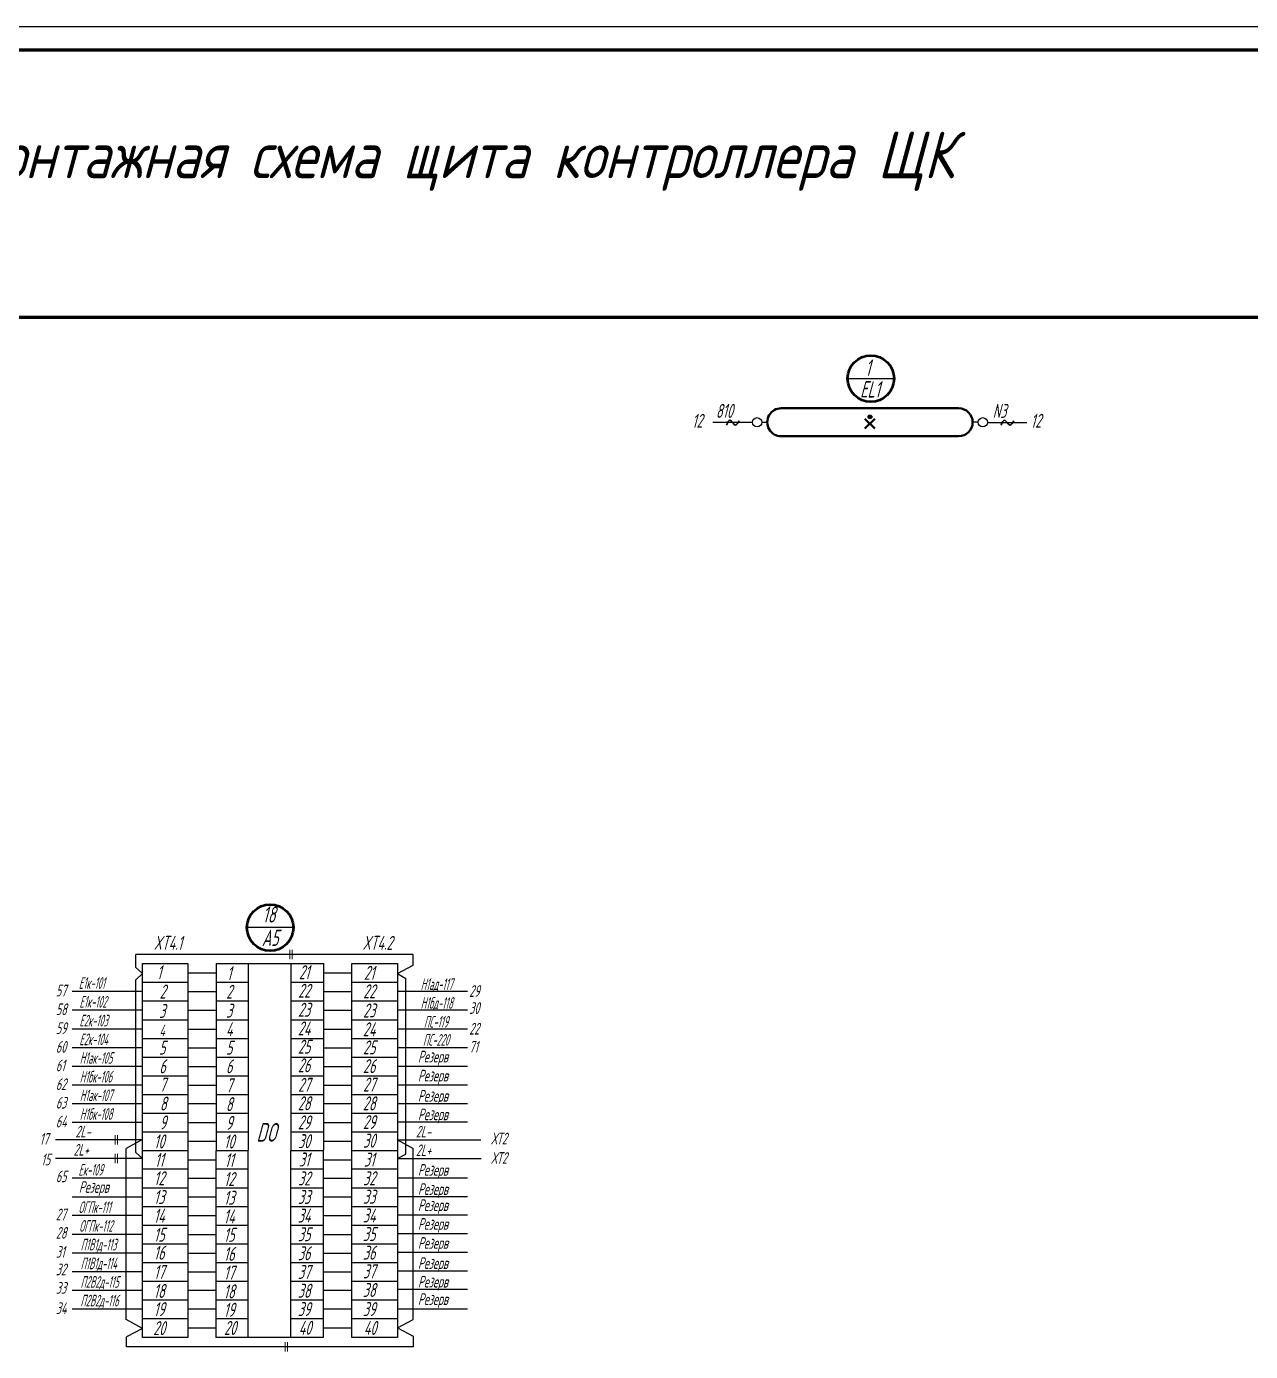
# Model space of a CAD drawing. Header units: millimetres. Extents: x -338 to 6826, y -8218 to 3153.
# Drawn here: x 2712.6 to 2975, y -4591.5 to -4307.4 of the extents above; entities that cross this region are included whole.
import ezdxf
from ezdxf.enums import TextEntityAlignment as Align

# ---------------------------------------------------------------- set-up
doc = ezdxf.new("R2010")
doc.units = ezdxf.units.MM
doc.layers.get('Defpoints').update_dxf_attribs({"color": 251})
for name, color, linetype, lineweight in [('RAZMER', 5, 'Continuous', 20), ('Датчики', 31, 'Continuous', 50), ('Рамка тонкая', 5, 'Continuous', 25), ('Толст.рамка', 7, 'Continuous', 60)]:
    doc.layers.add(name, color=color, linetype=linetype, lineweight=lineweight)
doc.layers.add('ТЕКСТ', color=2, linetype='Continuous')
doc.layers.add('Текст.', color=51, linetype='Continuous')
doc.styles.add('Simplex', font='simplex.shx', dxfattribs={"width": 0.7, "oblique": 15})

msp = doc.modelspace()

# ---------------------------------------------------------------- hatches: boundary and pattern name
at = {"ltscale": 0.3}
msp.add_hatch(color=256, dxfattribs=at).paths.add_polyline_path([(2893, -4391.11, 1), (2893.8, -4391.11, 1)])

# ---------------------------------------------------------------- linework, layer by layer
at = {"color": 5, "lineweight": 60}
msp.add_line((2094.16, -4369.7), (3653.19, -4369.7), dxfattribs=at)
at = {"color": 0, "linetype": 'ByBlock'}
msp.add_line((2888.6, -4382.91), (2898.54, -4382.91), dxfattribs=at)
at = {"lineweight": 40}
for p, q in [((2874.38, -4389.26), (2912.41, -4389.26)), ((2892.33, -4393.62), (2894.46, -4391.5)), ((2892.33, -4391.5), (2894.46, -4393.62)), ((2874.38, -4395.26), (2912.41, -4395.26))]:
    msp.add_line(p, q, dxfattribs=at)
at = {"lineweight": -3}
for p, q in [((2868.21, -4392.29), (2859.74, -4392.29)), ((2918.59, -4392.29), (2927.05, -4392.29))]:
    msp.add_line(p, q, dxfattribs=at)
at = {"linetype": 'Continuous'}
for p, q in [((2870.21, -4392.28), (2871.38, -4392.28)), ((2916.59, -4392.28), (2915.41, -4392.28))]:
    msp.add_line(p, q, dxfattribs=at)
at = {"color": 7, "linetype": 'ByBlock'}
msp.add_line((2759.85, -4500.48), (2769.74, -4500.48), dxfattribs=at)
for p, q in [((2795.48, -4506.37), (2736, -4506.37)), ((2736, -4509.18), (2736, -4506.37)), ((2795.48, -4508.69), (2795.48, -4506.37)), ((2737.41, -4510.48), (2736, -4509.18)), ((2737.41, -4510.48), (2736, -4511.77)), ((2747.17, -4510.28), (2753.22, -4510.28)), ((2753.22, -4508.33), (2753.16, -4588.52)), ((2753.22, -4508.33), (2776.24, -4508.33)), ((2760.06, -4508.33), (2760, -4588.52)), ((2769.24, -4508.33), (2769.18, -4588.52)), ((2776.24, -4508.33), (2776.18, -4588.52)), ((2776.24, -4510.28), (2782.34, -4510.28)), ((2792.09, -4510.48), (2795.48, -4508.69)), ((2792.09, -4510.48), (2793.91, -4511.5)), ((2736, -4548.8), (2736, -4511.77)), ((2737.41, -4512.31), (2747.17, -4512.31)), ((2753.22, -4512.31), (2760.06, -4512.31)), ((2769.24, -4512.31), (2776.24, -4512.31)), ((2782.34, -4512.31), (2792.09, -4512.31)), ((2793.91, -4549.21), (2793.91, -4511.5)), ((2722.39, -4514.24), (2737.41, -4514.24)), ((2737.41, -4516.33), (2747.17, -4516.33)), ((2747.17, -4514.29), (2753.22, -4514.29)), ((2753.22, -4516.33), (2760.06, -4516.33)), ((2769.23, -4516.33), (2776.23, -4516.33)), ((2776.24, -4514.29), (2782.34, -4514.29)), ((2782.34, -4516.33), (2792.09, -4516.33)), ((2792.09, -4514.24), (2807.11, -4514.24)), ((2722.39, -4518.25), (2737.41, -4518.25)), ((2747.17, -4518.3), (2753.22, -4518.3)), ((2776.23, -4518.3), (2782.34, -4518.3)), ((2792.09, -4518.26), (2807.11, -4518.26)), ((2722.39, -4522.3), (2737.41, -4522.3)), ((2737.41, -4520.37), (2747.17, -4520.37)), ((2747.17, -4522.35), (2753.21, -4522.35)), ((2753.21, -4520.37), (2760.05, -4520.37)), ((2769.23, -4520.37), (2776.23, -4520.37)), ((2776.23, -4522.35), (2782.34, -4522.35)), ((2782.34, -4520.37), (2792.09, -4520.37)), ((2792.09, -4522.3), (2807.11, -4522.3)), ((2737.41, -4524.39), (2747.17, -4524.39)), ((2753.21, -4524.39), (2760.05, -4524.39)), ((2769.23, -4524.39), (2776.23, -4524.39)), ((2782.34, -4524.39), (2792.09, -4524.39)), ((2722.39, -4526.32), (2737.41, -4526.32)), ((2747.17, -4526.37), (2753.21, -4526.37)), ((2776.23, -4526.37), (2782.34, -4526.37)), ((2792.09, -4526.32), (2807.11, -4526.32)), ((2722.39, -4530.3), (2737.41, -4530.3)), ((2737.41, -4528.37), (2747.17, -4528.37)), ((2747.17, -4530.35), (2753.21, -4530.35)), ((2753.21, -4528.37), (2760.05, -4528.37)), ((2769.22, -4528.37), (2776.22, -4528.37)), ((2776.22, -4530.35), (2782.34, -4530.35)), ((2782.34, -4528.37), (2792.09, -4528.37)), ((2792.09, -4530.3), (2807.11, -4530.3)), ((2737.41, -4532.4), (2747.17, -4532.4)), ((2753.2, -4532.39), (2760.04, -4532.4)), ((2769.22, -4532.4), (2776.22, -4532.4)), ((2782.34, -4532.4), (2792.09, -4532.4)), ((2722.39, -4534.32), (2737.41, -4534.32)), ((2737.41, -4536.38), (2747.17, -4536.38)), ((2747.17, -4534.37), (2753.2, -4534.37)), ((2753.2, -4536.38), (2760.04, -4536.38)), ((2769.22, -4536.38), (2776.22, -4536.38)), ((2776.22, -4534.37), (2782.34, -4534.37)), ((2782.34, -4536.38), (2792.09, -4536.38)), ((2792.09, -4534.33), (2807.11, -4534.33)), ((2722.39, -4538.3), (2737.41, -4538.3)), ((2747.17, -4538.35), (2753.2, -4538.35)), ((2776.22, -4538.35), (2782.34, -4538.35)), ((2792.09, -4538.31), (2807.11, -4538.31)), ((2737.41, -4540.4), (2747.17, -4540.4)), ((2753.2, -4540.4), (2760.04, -4540.4)), ((2769.21, -4540.4), (2776.21, -4540.4)), ((2782.34, -4540.4), (2792.09, -4540.4)), ((2722.39, -4542.33), (2737.41, -4542.33)), ((2737.41, -4544.38), (2747.17, -4544.38)), ((2747.17, -4542.38), (2753.2, -4542.38)), ((2753.2, -4544.38), (2760.03, -4544.39)), ((2769.21, -4544.38), (2776.21, -4544.38)), ((2776.21, -4542.38), (2782.34, -4542.38)), ((2782.34, -4544.38), (2792.09, -4544.38)), ((2792.09, -4542.28), (2807.11, -4542.28)), ((2737.41, -4546.14), (2718.81, -4546.14)), ((2737.3, -4546.14), (2733.91, -4547.96)), ((2747.17, -4546.36), (2753.19, -4546.36)), ((2776.21, -4546.36), (2782.34, -4546.36)), ((2792.09, -4546.14), (2795.48, -4547.96)), ((2792.09, -4546.14), (2809.95, -4546.14)), ((2737.41, -4550.09), (2718.81, -4550.09)), ((2733.92, -4584.59), (2733.91, -4547.96)), ((2737.41, -4550.09), (2736, -4548.8)), ((2737.41, -4548.4), (2747.17, -4548.4)), ((2747.17, -4550.38), (2753.19, -4550.38)), ((2753.19, -4548.41), (2760.03, -4548.4)), ((2769.21, -4548.4), (2776.21, -4548.4)), ((2776.21, -4550.38), (2782.34, -4550.38)), ((2782.34, -4548.4), (2792.09, -4548.4)), ((2792.09, -4550.09), (2793.91, -4549.21)), ((2792.09, -4550.09), (2810.02, -4550.09)), ((2795.48, -4584.59), (2795.48, -4547.96)), ((2737.41, -4552.35), (2747.17, -4552.35)), ((2753.19, -4552.34), (2760.03, -4552.35)), ((2769.2, -4552.35), (2776.2, -4552.35)), ((2782.34, -4552.35), (2792.09, -4552.35)), ((2722.39, -4554.28), (2737.41, -4554.28)), ((2737.41, -4556.38), (2747.17, -4556.38)), ((2747.17, -4554.33), (2753.19, -4554.33)), ((2753.19, -4556.37), (2760.02, -4556.38)), ((2769.2, -4556.38), (2776.2, -4556.38)), ((2776.2, -4554.33), (2782.34, -4554.33)), ((2782.34, -4556.38), (2792.09, -4556.38)), ((2792.09, -4554.28), (2807.11, -4554.28)), ((2722.39, -4558.3), (2737.41, -4558.3)), ((2747.17, -4558.35), (2753.18, -4558.35)), ((2776.2, -4558.35), (2782.34, -4558.35)), ((2792.09, -4558.29), (2807.11, -4558.29)), ((2737.41, -4560.37), (2747.17, -4560.37)), ((2753.18, -4560.37), (2760.02, -4560.37)), ((2769.2, -4560.37), (2776.2, -4560.37)), ((2782.34, -4560.37), (2792.09, -4560.37)), ((2722.39, -4562.29), (2737.41, -4562.29)), ((2737.41, -4564.39), (2747.17, -4564.39)), ((2747.17, -4562.34), (2753.18, -4562.34)), ((2753.18, -4564.4), (2760.02, -4564.39)), ((2769.19, -4564.39), (2776.19, -4564.39)), ((2776.2, -4562.34), (2782.34, -4562.34)), ((2782.34, -4564.39), (2792.09, -4564.39)), ((2792.09, -4562.19), (2807.11, -4562.19)), ((2722.39, -4566.32), (2737.41, -4566.32)), ((2747.17, -4566.37), (2753.18, -4566.37)), ((2776.19, -4566.37), (2782.34, -4566.37)), ((2792.09, -4566.17), (2807.11, -4566.17)), ((2722.39, -4570.32), (2737.41, -4570.32)), ((2737.41, -4568.39), (2747.17, -4568.39)), ((2747.17, -4570.37), (2753.17, -4570.37)), ((2753.18, -4568.39), (2760.02, -4568.39)), ((2769.19, -4568.39), (2776.19, -4568.39)), ((2776.19, -4570.37), (2782.34, -4570.37)), ((2782.34, -4568.39), (2792.09, -4568.39)), ((2792.09, -4570.2), (2807.11, -4570.2)), ((2737.41, -4572.42), (2747.17, -4572.42)), ((2753.17, -4572.41), (2760.01, -4572.42)), ((2769.19, -4572.42), (2776.19, -4572.42)), ((2782.34, -4572.42), (2792.09, -4572.42)), ((2722.39, -4574.34), (2737.41, -4574.34)), ((2747.17, -4574.39), (2753.17, -4574.4)), ((2776.19, -4574.4), (2782.34, -4574.4)), ((2792.09, -4574.18), (2807.11, -4574.18)), ((2722.39, -4578.32), (2737.41, -4578.32)), ((2737.41, -4576.39), (2747.17, -4576.39)), ((2747.17, -4578.37), (2753.17, -4578.37)), ((2753.17, -4576.38), (2760.01, -4576.39)), ((2769.19, -4576.39), (2776.19, -4576.39)), ((2776.18, -4578.37), (2782.34, -4578.37)), ((2782.34, -4576.39), (2792.09, -4576.39)), ((2792.09, -4578.15), (2807.11, -4578.15)), ((2737.41, -4580.39), (2747.17, -4580.39)), ((2753.17, -4580.39), (2760.01, -4580.39)), ((2769.18, -4580.39), (2776.18, -4580.39)), ((2782.34, -4580.39), (2792.09, -4580.39)), ((2722.39, -4582.32), (2737.41, -4582.32)), ((2737.41, -4586.56), (2733.92, -4584.59)), ((2737.41, -4584.42), (2747.17, -4584.42)), ((2747.17, -4582.37), (2753.16, -4582.37)), ((2753.16, -4584.41), (2760, -4584.42)), ((2769.18, -4584.42), (2776.18, -4584.42)), ((2776.18, -4582.37), (2782.34, -4582.37)), ((2782.34, -4584.42), (2792.09, -4584.42)), ((2792.09, -4582.34), (2807.11, -4582.34)), ((2792.09, -4586.38), (2795.48, -4584.59)), ((2737.41, -4586.56), (2734.02, -4588.35)), ((2747.17, -4586.39), (2753.16, -4586.39)), ((2776.18, -4586.39), (2782.34, -4586.39)), ((2792.09, -4586.38), (2795.48, -4588.17)), ((2734.02, -4590.49), (2734.02, -4588.35)), ((2795.48, -4590.49), (2734.02, -4590.49)), ((2776.18, -4588.52), (2753.16, -4588.52)), ((2795.48, -4588.17), (2795.48, -4590.49))]:
    msp.add_line(p, q)
for points in [[(2737.41, -4508.33), (2747.17, -4508.33), (2747.17, -4588.52), (2737.41, -4588.52)], [(2782.34, -4508.33), (2792.09, -4508.33), (2792.09, -4588.52), (2782.34, -4588.52)]]:
    msp.add_lwpolyline(points, close=True)
at = {"ltscale": 0.3}
for centre in [(2869.21, -4392.28), (2917.59, -4392.28)]:
    msp.add_circle(centre, 1, dxfattribs=at)
msp.add_circle((2893.4, -4391.11), 0.4)
at = {"lineweight": 40}
for centre, start, end in [((2874.38, -4392.26), 89.9703, 269.9703), ((2912.41, -4392.26), 270.0297, 90.0297)]:
    msp.add_arc(centre, 3, start, end, dxfattribs=at)
at = {"color": 30, "linetype": 'ByBlock', "lineweight": 30, "end_tangent": (-1, 0)}
for points in [[(2865.39, -4391.99), (2864.52, -4392.86), (2863.44, -4391.82), (2862.65, -4392.86)], [(2924.24, -4391.99), (2923.37, -4392.86), (2922.29, -4391.82), (2921.5, -4392.86)]]:
    msp.add_spline(points, degree=3, dxfattribs=at)
at = {"layer": 'RAZMER', "ltscale": 0.9}
for p, q in [((2769.02, -4505.37), (2769.02, -4507.37)), ((2769.52, -4505.37), (2769.52, -4507.37)), ((2731.58, -4545.14), (2731.58, -4547.14)), ((2732.08, -4545.14), (2732.08, -4547.14)), ((2731.58, -4549.09), (2731.58, -4551.09)), ((2732.08, -4549.09), (2732.08, -4551.09)), ((2768.03, -4589.49), (2768.03, -4591.49)), ((2768.53, -4589.49), (2768.53, -4591.49))]:
    msp.add_line(p, q, dxfattribs=at)
at = {"layer": 'Датчики'}
for centre in [(2893.58, -4382.91), (2764.82, -4500.61)]:
    msp.add_circle(centre, 4.98, dxfattribs=at)
at = {"layer": 'Рамка тонкая'}
msp.add_line((2036.94, -4307.42), (3718.94, -4307.42), dxfattribs=at)
at = {"layer": 'Толст.рамка'}
msp.add_line((2056.94, -4312.42), (3713.94, -4312.42), dxfattribs=at)

# ---------------------------------------------------------------- texts
at = {"layer": 'Defpoints', "style": 'Simplex', "oblique": 15, "width": 0.6}
msp.add_text('DO', height=4, dxfattribs=at).set_placement((2764.01, -4544.5), align=Align.MIDDLE)
at = {"layer": 'ТЕКСТ', "style": 'Simplex', "oblique": 15}
for s, height, width, p in [('1', 3.5, 0.6, (2892.93, -4382.31)), ('EL1', 3.5, 0.6, (2893.4, -4386.96)), ('18', 3.5, 0.6, (2764.55, -4499.53)), ('Е1к-101', 2.5, 0.5, (2726.55, -4513.74)), ('Н1ад-117', 2.5, 0.5, (2800.5, -4513.98)), ('Е1к-102', 2.5, 0.5, (2726.82, -4517.76)), ('Н1бд-118', 2.5, 0.5, (2800.5, -4518.01)), ('Е2к-103', 2.5, 0.5, (2726.94, -4521.8)), ('ПС-119', 2.5, 0.5, (2800.35, -4522.05)), ('Е2к-104', 2.5, 0.5, (2726.96, -4525.82)), ('ПС-220', 2.5, 0.5, (2800.35, -4525.92)), ('Н1ак-105', 2.5, 0.5, (2727.47, -4529.8)), ('Н1бк-106', 2.5, 0.5, (2727.44, -4533.83)), ('Н1ак-107', 2.5, 0.5, (2727.47, -4537.81)), ('Н1бк-108', 2.5, 0.5, (2727.47, -4541.83)), ('Ек-109', 2.5, 0.5, (2726.31, -4553.78)), ('ОГПк-111', 2.5, 0.5, (2727.17, -4561.8)), ('ОГПк-112', 2.5, 0.5, (2727.44, -4565.82)), ('П1В1д-113', 2.5, 0.5, (2728.01, -4569.82)), ('П1В1д-114', 2.5, 0.5, (2728.04, -4573.85)), ('П2В2д-115', 2.5, 0.5, (2728.24, -4577.82)), ('П2В2д-116', 2.5, 0.5, (2728.21, -4581.82))]:
    msp.add_text(s, height=height, dxfattribs=dict(at, width=width)).set_placement(p, align=Align.CENTER)
at = {"layer": 'ТЕКСТ', "style": 'Simplex', "oblique": 15, "width": 0.6}
for s, p in [('810', (2860.37, -4391.33)), ('N3', (2919.71, -4391.33))]:
    msp.add_text(s, height=3, dxfattribs=at).set_placement(p)
at = {"layer": 'ТЕКСТ', "color": 241, "style": 'Simplex', "oblique": 15, "width": 0.6}
for s, height, p in [('12', 3, (2855.25, -4393.45)), ('12', 3, (2927.86, -4393.45)), ('17', 2.5, (2715.38, -4547.15)), ('ХТ2', 2.5, (2812.18, -4547.08)), ('15', 2.5, (2715.71, -4551.57)), ('ХТ2', 2.5, (2812.18, -4551.25))]:
    msp.add_text(s, height=height, dxfattribs=at).set_placement(p)
at = {"layer": 'ТЕКСТ', "color": 4, "style": 'Simplex', "oblique": 15, "width": 0.6}
for s, p in [('XT4.1', (2742.89, -4503.87)), ('XT4.2', (2787.82, -4503.87))]:
    msp.add_text(s, height=3, dxfattribs=at).set_placement(p, align=Align.MIDDLE)
at = {"layer": 'ТЕКСТ', "style": 'Simplex', "oblique": 15, "width": 0.6}
msp.add_text('А5', height=3.5, dxfattribs=at).set_placement((2764.8, -4502.8), align=Align.MIDDLE)
at = {"layer": 'ТЕКСТ', "color": 2, "style": 'Simplex', "oblique": 15, "width": 0.6}
for s, height, p in [('1', 3, (2741.01, -4511.67)), ('1', 3, (2756.01, -4511.88)), ('21', 3, (2772.08, -4511.67)), ('21', 3, (2786.03, -4511.8)), ('2', 3, (2741.76, -4515.81)), ('2', 3, (2756.01, -4515.86)), ('22', 3, (2772.08, -4515.65)), ('22', 3, (2786.03, -4515.76)), ('3', 3, (2741.65, -4519.98)), ('3', 3, (2756.01, -4519.9)), ('23', 3, (2772.08, -4519.72)), ('23', 3, (2786.03, -4519.88)), ('4', 2.5, (2741.64, -4523.92)), ('4', 3, (2756.01, -4523.91)), ('24', 3, (2772.08, -4523.72)), ('24', 3, (2786.03, -4523.92)), ('5', 3, (2741.65, -4527.84)), ('5', 3, (2756.01, -4527.86)), ('25', 3, (2772.08, -4527.65)), ('25', 3, (2786.03, -4527.8)), ('6', 3, (2741.72, -4531.85)), ('6', 3, (2756.01, -4531.84)), ('26', 3, (2772.08, -4531.62)), ('26', 3, (2786.03, -4531.8)), ('7', 3, (2741.76, -4535.76)), ('7', 3, (2756.01, -4535.93)), ('27', 3, (2772.08, -4535.81)), ('27', 3, (2786.03, -4535.75)), ('8', 3, (2741.87, -4539.83)), ('8', 3, (2756.01, -4539.96)), ('28', 3, (2772.08, -4539.77)), ('28', 3, (2786.03, -4539.79)), ('9', 3, (2741.81, -4543.88)), ('9', 3, (2756.01, -4543.96)), ('29', 3, (2772.08, -4543.87)), ('29', 3, (2786.03, -4543.81)), ('10', 3, (2741.01, -4547.95)), ('10', 3, (2756.01, -4547.98)), ('30', 3, (2772.08, -4547.9)), ('30', 3, (2786.03, -4547.78)), ('11', 3, (2741.01, -4551.92)), ('11', 3, (2756.01, -4551.96)), ('31', 3, (2772.08, -4551.83)), ('31', 3, (2786.03, -4551.84)), ('12', 3, (2741.01, -4555.85)), ('12', 3, (2756.01, -4556.02)), ('32', 3, (2772.08, -4555.89)), ('32', 3, (2786.03, -4555.85)), ('13', 3, (2741.01, -4559.86)), ('13', 3, (2756.01, -4560.04)), ('33', 3, (2772.08, -4559.84)), ('33', 3, (2786.03, -4559.81)), ('14', 3, (2741.01, -4563.88)), ('14', 3, (2756.01, -4564.02)), ('34', 3, (2772.08, -4563.84)), ('34', 3, (2786.03, -4563.83)), ('15', 3, (2741.01, -4567.95)), ('15', 3, (2756.01, -4567.97)), ('35', 3, (2772.08, -4567.85)), ('35', 3, (2786.03, -4567.81)), ('16', 3, (2741.01, -4571.8)), ('16', 3, (2756.01, -4572.06)), ('36', 3, (2772.08, -4571.92)), ('36', 3, (2786.03, -4571.8)), ('17', 3, (2741.01, -4575.94)), ('17', 3, (2756.01, -4576.08)), ('37', 3, (2772.08, -4575.92)), ('37', 3, (2786.03, -4575.8)), ('18', 3, (2741.01, -4580)), ('18', 3, (2756.01, -4580.11)), ('38', 3, (2772.08, -4579.96)), ('38', 3, (2786.03, -4579.8)), ('19', 3, (2741.01, -4583.9)), ('19', 3, (2756.01, -4584.04)), ('39', 3, (2772.08, -4583.9)), ('39', 3, (2786.03, -4583.9)), ('20', 3, (2741.01, -4587.98)), ('20', 3, (2756.2, -4587.93)), ('40', 3, (2772.27, -4587.9)), ('40', 3, (2786.22, -4587.93))]:
    msp.add_text(s, height=height, dxfattribs=at).set_placement(p, align=Align.CENTER)
at = {"layer": 'ТЕКСТ', "color": 3, "style": 'Simplex', "oblique": 15, "width": 0.6}
for s, p in [('57', (2718.86, -4515.35)), ('29', (2807.47, -4515.46)), ('30', (2807.47, -4519.12)), ('58', (2718.86, -4519.36)), ('59', (2718.86, -4523.41)), ('22', (2807.47, -4523.53)), ('60', (2718.86, -4527.43)), ('71', (2807.47, -4527.4)), ('61', (2718.86, -4531.41)), ('62', (2718.86, -4535.43)), ('63', (2718.86, -4539.41)), ('64', (2718.86, -4543.44)), ('65', (2718.86, -4555.19)), ('27', (2718.86, -4563.35)), ('28', (2718.86, -4567.3)), ('31', (2718.86, -4571.38)), ('32', (2718.86, -4575.14)), ('33', (2718.86, -4579.1)), ('34', (2718.86, -4583.44))]:
    msp.add_text(s, height=2.5, dxfattribs=at).set_placement(p)
at = {"layer": 'ТЕКСТ', "color": 5, "style": 'Simplex', "oblique": 15, "width": 0.6}
for p in [(2799.71, -4529.51), (2799.71, -4533.6), (2799.71, -4537.92), (2799.71, -4541.9), (2799.71, -4553.8), (2727.01, -4557.47), (2799.71, -4557.92), (2799.71, -4561.36), (2799.71, -4565.38), (2799.71, -4569.47), (2799.71, -4573.79), (2799.71, -4577.77), (2799.71, -4581.51)]:
    msp.add_text('Резерв', height=2.5, dxfattribs=at).set_placement(p, align=Align.CENTER)
at = {"layer": 'ТЕКСТ', "color": 4, "style": 'Simplex', "oblique": 15, "width": 0.6}
for s, p in [('2L-', (2723.05, -4545.59)), ('2L-', (2796.03, -4545.6)), ('2L+', (2722.65, -4549.49)), ('2L+', (2796.05, -4549.59))]:
    msp.add_text(s, height=2.5, dxfattribs=at).set_placement(p)
at = {"layer": 'Текст.', "lineweight": 40, "style": 'Simplex', "oblique": 15, "width": 0.8}
msp.add_text('Монтажная схема щита контроллера ЩК', height=10, dxfattribs=at).set_placement((2698.73, -4339.94))

doc.saveas('drawing.dxf')
